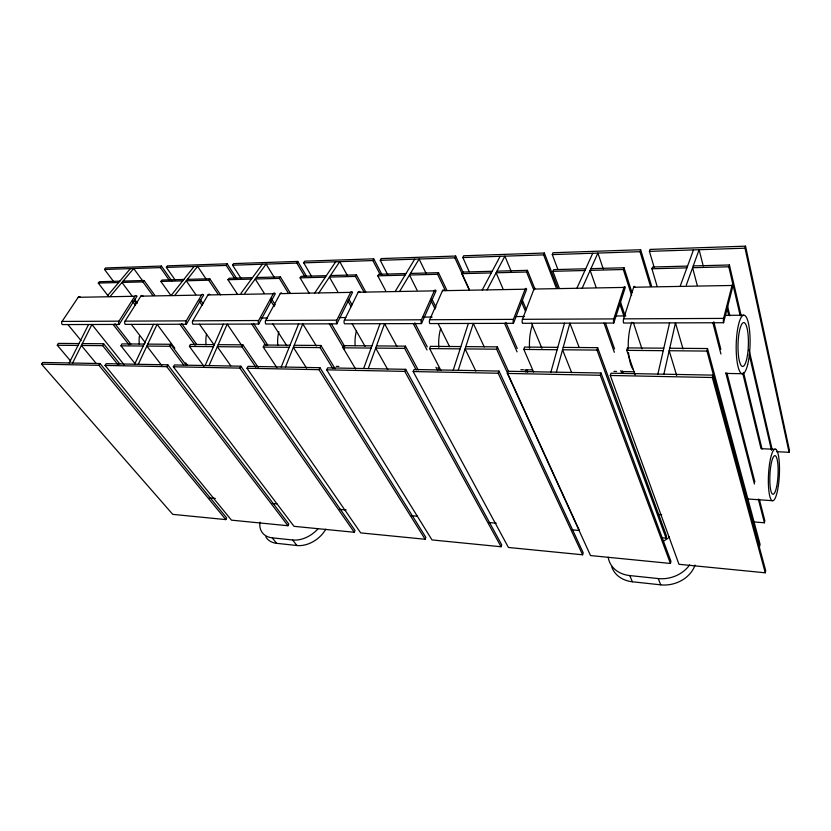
<?xml version="1.0" encoding="UTF-8"?>
<svg xmlns="http://www.w3.org/2000/svg" width="831" height="831" viewBox="0 0 831 831"><rect width="100%" height="100%" fill="white"/><g stroke="black" fill="none" stroke-linecap="round" stroke-linejoin="round"><path stroke-width="1.25" d="M765.258 572.798L765.694 570.617L712.915 375.124L611.024 373.202L610.307 375.477L678.969 564.291L765.258 572.798L712.312 377.503L712.915 375.124M776.466 451.68L789.076 452.303L789.45 450.402L745.552 246.163L650.05 249.414L649.437 251.367L654.184 267.457M753.021 521.878L764.416 522.772L764.832 520.705L759.378 499.431M707.513 348.532L760.043 544.253L759.607 546.383L706.973 351.077L707.513 348.532L669.734 348.231M663.865 374.199L675.468 322.875L683.03 348.947M657.882 374.085L669.589 322.885M635.123 374.874L626.771 350.36L627.374 347.898L663.803 348.179M670.42 563.449L670.949 561.361L601.021 373.015L508.167 371.26L507.346 373.431L590.529 555.565L670.42 563.449L600.294 375.28L601.021 373.015M789.076 452.303L745.043 248.189L745.552 246.163M723.562 322.74L733.056 285.449A3.012 0.738 -89.1 0 0 732.018 285.469L633.648 287.246L623.593 318.855A2.94 0.956 -89.2 0 0 623.593 323.02L723.562 322.74A3.064 0.769 -88.8 0 1 723.604 318.398L732.018 285.469M662.203 537.802L666.067 538.135L666.587 536.099L597.634 347.659L563.2 347.389M666.067 538.135L597.001 350.09L597.634 347.659M556.365 372.174L569.889 323.166L579.145 347.379M550.911 372.07L564.519 323.186M533.606 372.028L523.842 349.435L524.538 347.078L557.788 347.348M582.604 554.786L583.206 552.781L499.026 371.083L414.067 369.483L413.163 371.55L508.427 547.473L582.604 554.786L498.195 373.244L499.026 371.083M571.873 529.835L579.373 530.5L496.626 349.197L497.343 346.87L465.827 346.62M458.213 370.314L473.286 323.436L484.244 346.922M650.528 286.446L640.015 251.679L640.639 249.736L552.999 252.728L552.293 254.587L557.767 269.171M613.766 323.041L625.296 287.401A2.877 0.935 -89.7 0 0 623.977 287.422L533.99 289.053L522.439 319.322A2.815 1.122 -89.7 0 0 522.47 323.301L613.766 323.041A2.929 0.976 -89.3 0 1 613.766 318.907L623.977 287.422M453.217 370.221L468.362 323.446M740.213 315.811L728.808 266.782L729.41 264.975L693.241 265.93M440.877 370.397L429.627 348.594L430.385 346.34L460.873 346.579M501.062 546.746L501.727 544.824L405.694 369.328L327.653 367.853L326.687 369.837L432.006 539.932L501.062 546.746L404.78 371.384L405.694 369.328M416.279 369.961L404.655 348.366L405.435 346.143L376.485 345.914M686.302 285.137L699.1 249.716L703.234 266.013M368.237 368.611L384.566 323.685L396.896 346.361M363.646 368.528L380.037 323.695M680.111 286.404L693.48 249.902M355.626 369.026L343.068 347.815L343.878 345.654L371.924 345.873M556.136 287.568L543.64 254.878L544.347 253.019L463.646 255.771L462.857 257.558L469.224 271.706M513.475 323.321A2.805 1.143 -89.7 0 1 513.444 319.364L525.119 289.209A2.753 1.091 89.7 0 1 526.667 289.178L513.475 323.321L429.772 323.56A2.69 1.267 89.9 0 1 429.71 319.748L442.476 290.705A2.649 1.215 89.2 0 1 443.941 290.258M425.14 539.257L425.856 537.408L319.945 367.707L248.022 366.346L247.004 368.247L360.685 532.9L425.14 539.257L318.969 369.681L247.004 368.247M332.951 368.621L320.07 347.607L320.901 345.478L294.216 345.26M657.061 286.093L651.92 268.766L652.615 267.011L687.559 266.086M285.449 367.053L302.796 323.913L316.372 345.966M281.221 366.97L298.62 323.924M276.858 367.614L263.261 347.098L264.123 345.021L290.009 345.229M631.612 295.369L623.312 269.504L624.039 267.769L590.914 268.652M255.875 367.24L242.018 346.911L242.891 344.855L218.21 344.668M354.276 532.266L355.045 530.49L240.907 366.211L174.406 364.954L173.336 366.783L293.987 526.324L354.276 532.266L239.879 368.112L173.336 366.783M209.038 365.609L227.195 324.121L241.738 345.457M205.132 365.536L223.331 324.132M469.349 289.552L454.869 257.828L455.658 256.041L381.097 258.576L380.255 260.311L387.973 275.196M421.514 323.581L436.057 290.819A2.638 1.226 89.2 0 0 434.322 290.86L358.171 292.232L344.408 320.132A2.586 1.382 89.4 0 0 344.501 323.799L421.514 323.581A2.68 1.278 89.8 0 1 421.452 319.779L434.322 290.86M582.167 288.18L597.905 253.071L603.296 269.057M203.917 366.305L189.447 346.444L190.351 344.439L214.315 344.636M576.891 288.274L592.742 253.247M183.672 364.923L169.763 346.267L170.677 344.283L147.783 344.107M287.983 525.732L288.783 524.018L167.82 364.83L106.15 363.666L105.049 365.432L231.465 520.154L287.983 525.732L166.751 366.658L105.049 365.432M138.278 364.269L157.101 324.319L174.853 348.241M134.653 364.196L153.496 324.329M559.263 288.212L552.854 271.322L553.664 269.639L585.71 268.787M135.37 364.071L120.983 345.831L121.908 343.899L144.168 344.076M96.23 363.5L81.386 345.478L102.691 345.665L103.626 343.754L119.789 363.895M318.969 369.681L319.945 367.707M380.099 274.344L372.859 260.55L373.711 258.825L304.613 261.183L303.72 262.856L311.563 276.308M336.887 323.82L352.531 292.335A2.535 1.34 88.6 0 0 350.64 292.367L280.234 293.644L265.671 320.496A2.483 1.475 88.8 0 0 265.785 324.017L336.887 323.82A2.576 1.392 89.3 0 1 336.794 320.174L350.64 292.367M69.212 362.96L88.564 324.505M72.577 363.033L91.909 324.495L124.151 364.84M533.834 290.019L526.594 272.007L527.425 270.335L496.98 271.145M225.824 519.604L226.666 517.942L100.032 363.552L42.682 362.461L41.55 364.165L172.744 514.368L225.824 519.604L98.92 365.308L41.55 364.165M70.677 361.09L57.297 345.26L58.253 343.4L78.976 343.567M487.08 289.894L504.884 256.166L511.314 271.664M482.229 289.988L500.137 256.322M239.879 368.112L240.907 366.211M304.759 276.494L296.864 263.084L297.758 261.412L233.553 263.604L232.607 265.214L240.98 278.229M258.742 324.038L275.279 293.727A2.441 1.423 87.9 0 0 273.264 293.769L207.989 294.953L192.771 320.828A2.4 1.548 88.2 0 0 192.906 324.215L258.742 324.038A2.483 1.475 88.8 0 1 258.628 320.527L273.264 293.769M469.318 290.164L461.787 273.669L462.69 272.059L492.191 271.27M445.385 290.621L437.594 274.303L438.519 272.693L410.441 273.441M166.751 366.658L167.82 364.83M175.248 280.109L166.366 267.416L226.229 265.432L227.175 263.822L237.043 279.071M186.373 324.235A2.389 1.558 88.1 0 1 186.237 320.859L201.518 295.067A2.358 1.496 87.1 0 1 203.637 295.026L186.373 324.235L125.221 324.402A2.306 1.61 87.4 0 1 125.076 321.14L140.823 296.168A2.285 1.558 86.3 0 1 143.025 296.127M399.607 291.484L419.104 259.012L426.469 274.157M395.13 291.556L414.711 259.158M166.366 267.416L167.343 265.858L227.175 263.822M385.646 290.715L377.793 275.84L378.77 274.282L406.016 273.555M98.92 365.308L100.032 363.552M113.837 281.854L104.519 269.473L160.425 267.613L161.401 266.055L171.851 280.93M119.155 324.422L137.001 296.231A2.275 1.558 86.2 0 0 134.788 296.272L78.218 297.301L62.055 321.431A2.233 1.662 86.4 0 0 62.221 324.578L119.155 324.422A2.306 1.61 87.3 0 1 118.999 321.171L134.788 296.272M337.77 291.743L329.429 277.087L355.429 276.422L356.426 274.874L365.754 291.972M104.519 269.473L105.527 267.966L161.401 266.055M318.844 292.938L339.734 261.651L347.254 275.238M314.71 293.021L335.672 261.786M309.329 293.426L300.084 277.845L301.123 276.339L326.354 275.674M264.237 293.27L255.221 279.008L279.351 278.385L280.411 276.889L290.476 293.416M244.813 293.27L266.097 264.102L274.23 277.325M240.98 293.343L262.326 264.227M237.188 293.79L227.964 279.704L229.055 278.25L252.499 277.637M195.784 294.59L186.248 280.785L208.695 280.203L209.796 278.769L220.579 294.86M174.624 295.556L197.591 266.377L206.265 279.268M171.061 295.618L194.07 266.491M170.646 295.171L160.861 281.439L162.003 280.037L183.828 279.455M132.015 295.919L121.97 282.447L142.901 281.906L144.054 280.514L154.68 295.161M109.962 296.719L133.687 268.506L142.828 281.075M107.448 295.826L130.405 268.61M108.477 296.366L98.276 283.059L99.44 281.699L119.82 281.158M232.607 265.214L296.864 263.084M303.72 262.856L372.859 260.55M380.255 260.311L454.869 257.828M462.857 257.558L543.64 254.878M552.293 254.587L640.015 251.679M649.437 251.367L745.043 248.189M123.123 281.065L144.054 280.514M187.37 279.361L209.796 278.769M256.301 277.533L280.411 276.889M330.447 275.56L356.426 274.874M98.276 283.059L118.667 282.53M160.861 281.439L182.706 280.878M227.964 279.704L251.419 279.102M300.084 277.845L325.326 277.19M377.793 275.84L405.061 275.134M437.594 274.303L409.486 275.019L417.037 290.102M461.787 273.669L491.318 272.911M526.594 272.007L496.117 272.786L503.222 289.406M552.854 271.322L584.931 270.501M623.312 269.504L590.155 270.366L596.128 287.495M651.92 268.766L686.905 267.862M728.808 266.782L692.597 267.717L697.188 285.199M140.823 296.168L201.518 295.067M442.476 290.705L525.119 289.209M261.1 318.044L267.572 318.003M339.391 317.587L345.779 317.546M423.104 317.099L432.151 317.047M515.584 316.559L524.548 316.507M615.574 315.967L625.836 315.915M725.536 315.333L743.683 315.219M62.055 321.431L118.999 321.171M125.076 321.14L186.237 320.859M192.771 320.828L258.628 320.527M265.671 320.496L336.794 320.174M344.408 320.132L421.452 319.779M429.71 319.748L513.444 319.364M522.439 319.322L613.766 318.907M623.593 318.855L723.604 318.398M82.331 343.587L103.626 343.754M57.297 345.26L78.031 345.447M120.983 345.831L143.244 346.028M169.763 346.267L146.858 346.06L161.785 365.547M189.447 346.444L213.432 346.652M242.018 346.911L217.317 346.693L230.727 365.744M263.261 347.098L289.157 347.337M320.07 347.607L293.364 347.368L306.587 368.143M343.068 347.815L371.125 348.064M404.655 348.366L375.685 348.106L387.797 369.598M429.627 348.594L460.135 348.864M496.626 349.197L465.09 348.906L475.799 371.01M523.842 349.435L557.123 349.737M597.001 350.09L562.545 349.778L571.666 372.704M626.771 350.36L663.231 350.682M706.973 351.077L669.173 350.734L676.663 375.456M336.295 366.367L338.882 366.419M520.86 369.712L523.447 369.753M526.033 369.805L532.494 369.92M613.932 371.395L616.519 371.436M621.681 371.53L634.614 371.769M726.138 373.42L742.904 373.732M326.687 369.837L404.78 371.384M413.163 371.55L498.195 373.244M507.346 373.431L600.294 375.28M610.307 375.477L712.312 377.503M761.715 448.688L775.874 449.374A25.854 5.422 -87.1 0 1 777.463 490.737A25.854 5.422 -87.1 0 1 768.426 484.785A25.854 5.422 -87.1 0 1 775.874 449.374M747.64 498.974L772.176 500.678M657.84 514.42L661.663 514.721M209.183 497.883L215.343 498.423M271.966 503.409L276.889 503.846M339.962 509.403L346.174 509.954M411.168 515.677L417.453 516.228M488.566 522.502L496.252 523.177M259.978 522.138A24.681 17.067 -37.2 0 0 272.267 537.844L292.657 539.994A24.888 17.441 -36.7 0 0 318.107 528.651M608.219 557.258A29.095 23.704 -18.1 0 0 629.763 575.571L658.256 578.573A29.573 24.182 -15.6 0 0 689.657 564.862M265.827 536.857A24.535 17.067 -37.3 0 0 276.588 543.318L296.896 545.51A24.743 17.441 -36.8 0 0 325.814 529.15M611.813 567.054A28.898 23.663 -17.9 0 0 632.391 581.773L660.718 584.837A29.365 24.13 -15.4 0 0 695.038 565.07M67.913 324.568L81.085 340.617M102.691 345.665L118.158 364.882M272.267 537.844L276.588 543.318M113.13 324.443L129.034 344.813M114.99 323.778L130.862 344.169M292.657 539.994L296.896 545.51M131.34 324.391L145.487 342.891M132.306 301.061L135.401 305.195M134.331 299.025L137.427 303.17M134.113 300.479L136.429 303.585M185.666 362.804L187.214 364.882M170.677 344.283L186.113 365.058M142.901 281.906L152.811 295.514M179.891 324.256L195.077 345.281M181.688 323.571L196.843 344.605M160.425 267.613L169.337 280.265M199.471 324.204L214.44 345.416M200.157 299.409L203.107 303.689M199.17 301.092L202.12 305.361M242.891 344.855L258.192 367.364M208.695 280.203L218.065 294.164M253.465 323.332L267.665 344.917M251.762 324.048L265.993 345.623M226.229 265.432L234.706 278.489M272.88 323.997L286.84 345.769M270.179 299.981L274.323 306.546M271.124 298.236L275.258 304.821M279.351 278.385L288.108 292.709M320.901 345.478L335.122 368.735M329.336 323.841L344.522 349.487M331.59 324.194L344.761 346.517M297.758 261.412L306.307 275.954M352.167 323.778L365.048 346.288M347.971 301.03L351.149 306.66M348.875 299.222L352.043 304.863M355.429 276.422L364.103 292.283M405.435 346.143L418.263 370.055M373.711 258.825L382.146 274.926M413.319 323.602L427.009 349.986M435.932 367.188L437.719 370.626M414.794 322.802L427.259 346.901M437.937 367.562L439.132 369.857M438.103 323.529L449.613 346.704M431.964 299.077L435.963 307.2M431.133 300.957L435.132 309.059M438.519 272.693L446.829 290.175M455.658 256.041L463.147 272.495M497.343 346.87L508.614 371.644M504.562 323.352L517.09 351.877M524.922 369.712L525.961 372.091M505.871 322.49L517.256 348.501M526.574 369.774L527.602 372.143M629.763 575.571L632.391 581.773M522.346 300.084L526.314 309.641M531.528 323.269L541.947 348.334M521.598 302.037L525.576 311.583M527.425 270.335L534.645 288.347M658.256 578.573L660.718 584.837M544.347 253.019L557.746 288.149M604.023 323.072L614.327 352.302M620.767 370.574L621.63 373.015M605.581 323.384L614.566 348.978M622.274 370.917L623.136 373.358M620.196 301.04L625.078 315.738M619.562 303.159L624.081 316.704M633.492 322.989L641.947 348.843M624.039 267.769L631.913 292.387M640.639 249.736L651.504 285.771M712.873 322.771L720.924 354.016M725.754 372.766L754.423 484.016M758.288 499.026L764.416 522.772M713.777 321.794L720.841 349.311M726.938 373.077L754.88 481.918M727.437 305.756L729.867 315.822M743.537 372.413L762.058 449.135M726.595 306.618L728.725 315.416M742.737 373.233L761.009 448.636M729.41 264.975L741.127 315.541M749.032 349.674L772.165 449.55M749.271 354.785L771.49 450.34M355.117 345.644A24.805 12.829 -89.9 0 1 356.489 330.686M277.793 345.457A23.881 13.722 89.7 0 1 278.832 331.777M206.057 344.875A23.039 14.459 89.3 0 1 206.545 333.989M529.555 348.189A26.862 10.439 -89.2 0 1 532.463 324.963M438.841 347.431A25.792 11.748 -89.5 0 1 440.752 328.38M632.744 369.026A28.025 8.85 -88.8 0 1 628.537 352.645M628.309 349.02A28.025 8.85 -88.8 0 1 631.882 322.22M633.648 287.246A2.888 0.914 -89.7 0 1 634.946 287.225M139.328 344.335A22.24 15.062 88.7 0 1 139.4 336.108M669.454 536.878A17.399 13.961 -16.5 0 1 662.951 541.189M78.218 297.301A2.202 1.6 85.2 0 1 80.14 296.916M207.989 294.953A2.358 1.496 87.2 0 1 209.776 294.538M280.234 293.644A2.451 1.423 87.9 0 1 281.595 292.979M358.171 292.232A2.545 1.33 88.6 0 1 360.052 292.2M533.99 289.053A2.763 1.08 89.8 0 1 535.289 288.586M747.661 364.643A29.303 6.918 -88.5 0 0 745.469 316.009A29.303 6.918 -88.5 0 0 736.297 352.863A29.303 6.918 -88.5 0 0 747.661 364.643M746.612 359.511A21.928 5.173 -88.5 0 0 744.919 323.176A21.928 5.173 -88.5 0 0 738.094 350.9A21.928 5.173 -88.5 0 0 746.612 359.511M776.632 486.696A19.352 4.062 -87.1 0 0 775.406 455.793A19.352 4.062 -87.1 0 0 769.859 482.396A19.352 4.062 -87.1 0 0 776.632 486.696"/></g></svg>
